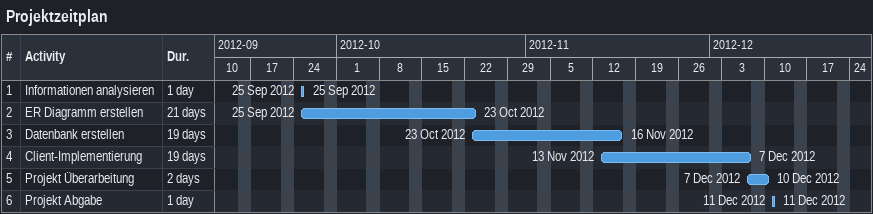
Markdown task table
Projektzeitplan

| ID | Task | Duration | Start | Finish |
|---|---|---|---|---|
| 1 | Informationen analysieren | 1d | 2012-09-25 | 2012-09-25 |
| 2 | ER Diagramm erstellen | 21d | 2012-09-25 | 2012-10-23 |
| 3 | Datenbank erstellen | 19d | 2012-10-23 | 2012-11-16 |
| 4 | Client-Implementierung | 19d | 2012-11-13 | 2012-12-07 |
| 5 | Projekt Überarbeitung | 2d | 2012-12-07 | 2012-12-10 |
| 6 | Projekt Abgabe | 1d | 2012-12-11 | 2012-12-11 |
